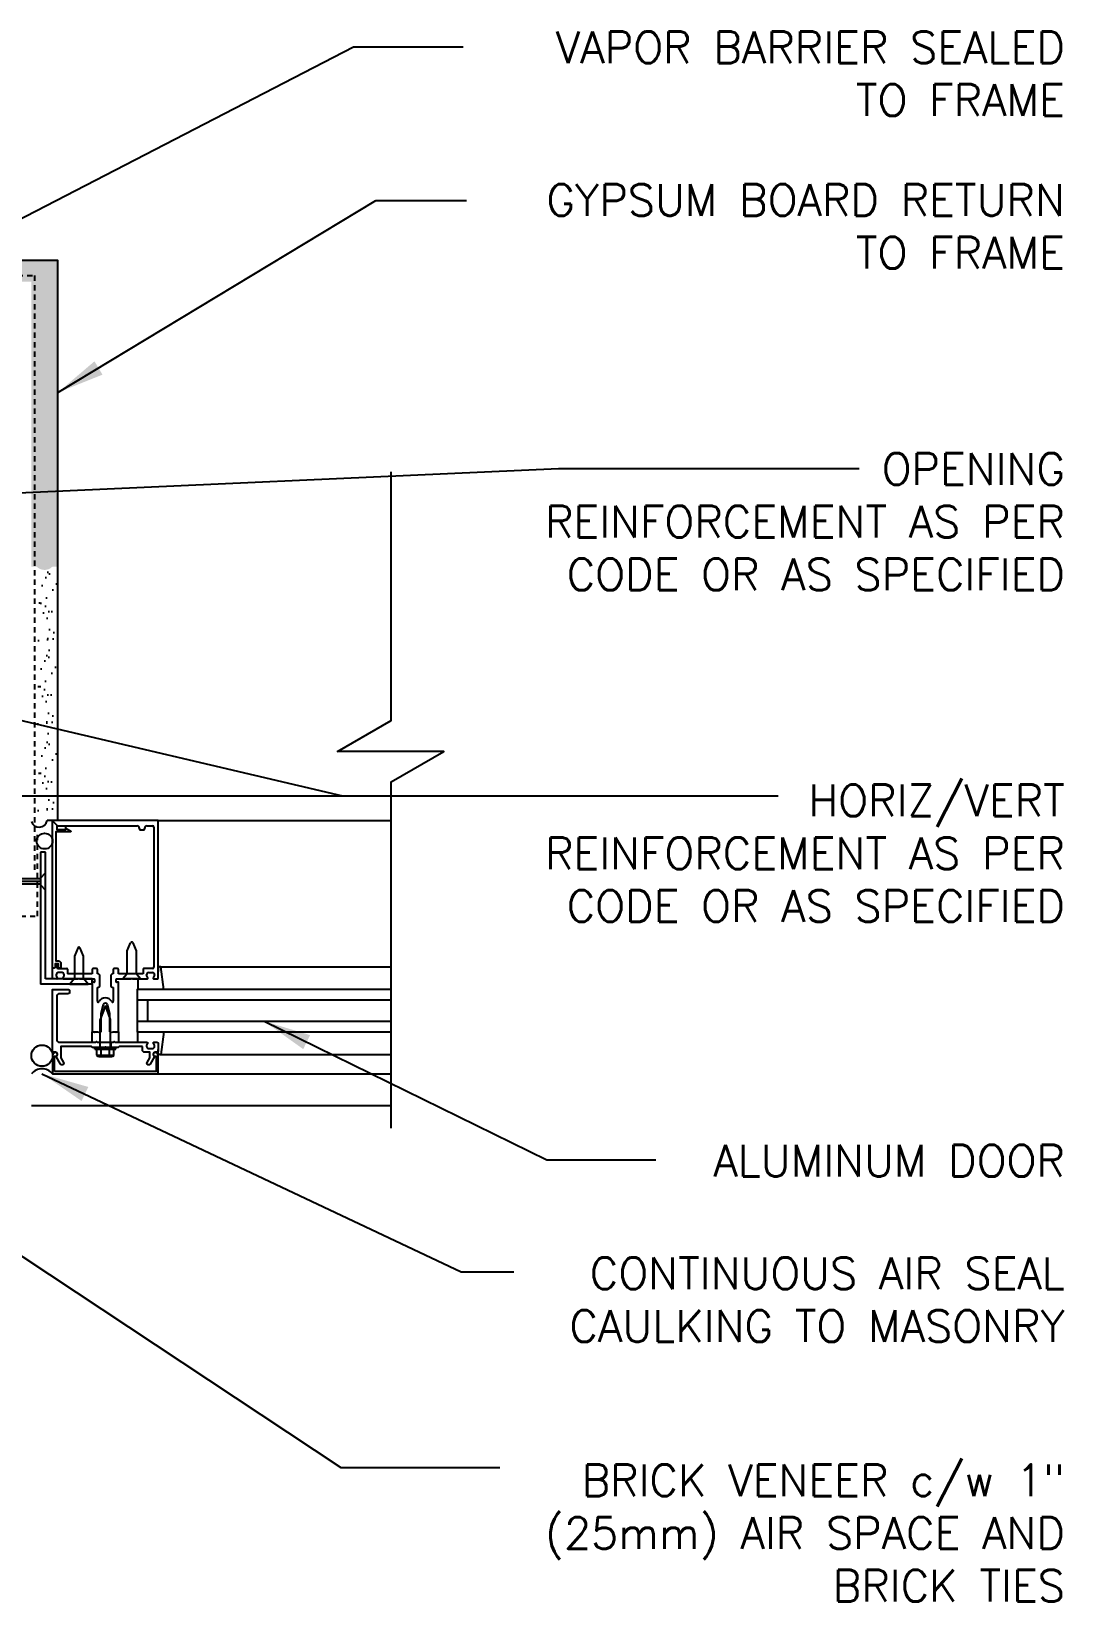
# Model space of a CAD drawing. Header units: inches. Extents: x 2887.6 to 2942.4, y 456.7 to 535.9.
# Drawn here: x 2917.93 to 2942.37, y 496.19 to 533.39 of the extents above; entities that cross this region are included whole.
import ezdxf

# ---------------------------------------------------------------- set-up
doc = ezdxf.new("R2010")
doc.units = ezdxf.units.IN
doc.header["$LTSCALE"] = 0.5
doc.header["$MEASUREMENT"] = 0
doc.linetypes.add('DASHED2', pattern=[0.375, 0.25, -0.125])
for name, color, linetype in [('HATCH', 12, 'CONTINUOUS'), ('LINE18', 9, 'CONTINUOUS'), ('LINE9', 9, 'CONTINUOUS'), ('TEXT', 4, 'CONTINUOUS')]:
    doc.layers.add(name, color=color, linetype=linetype)
doc.styles.add('DIM', font='romans.shx', dxfattribs={"width": 0.7})
doc.styles.add('ROMANS', font='romans')
doc.dimstyles.new('ext_12', dxfattribs={"dimscale": 12, "dimtxt": 0.09375, "dimasz": 0.09375, "dimexe": 0.09375, "dimexo": 0.0625, "dimgap": 0.0625, "dimtad": 1, "dimdec": 1, "dimzin": 3, "dimdsep": 46, "dimlunit": 4, "dimtxsty": 'DIM', "dimcen": 0.09, "dimdle": 0.09375, "dimclrt": 4, "dimadec": 0, "dimazin": 0, "dimtfac": 1, "dimtdec": 1, "dimtmove": 2, "dimatfit": 3, "dimfxl": 0, "dimfrac": 2, "dimtolj": 1, "dimtzin": 0, "dimarcsym": 0})

msp = doc.modelspace()

# ---------------------------------------------------------------- hatches: boundary and pattern name
at = {"layer": 'HATCH'}
h = msp.add_hatch(dxfattribs=at)
h.set_pattern_fill('AR-SAND', color=256, scale=0.25, style=0)
h.set_pattern_definition([(37.5, (-58.41438, -32.99263), (-0.01574834, 0.48170594), [0, -0.38, 0, -0.425, 0, -0.40625]), (7.5, (-58.4144, -32.9926), (0.44244418, 0.70553652), [0, -0.205, 0, -0.3425, 0, -0.13125]), (327.5, (-58.72188, -32.99263), (0.778535465, 0.001414763), [0, -0.125, 0, -0.45, 0, -0.5875]), (317.5, (-58.7219, -32.9926), (0.75153165, 0.21941889), [0, -0.0625, 0, -0.295, 0, -0.3375])])
h.paths.add_polyline_path([(2918.552, 527.958), (2918.297, 527.958), (2888.605, 527.958), (2888.605, 527.458), (2916.427, 527.458), (2917.927, 527.458), (2917.927, 520.708), (2918.052, 520.708, 0.406613), (2918.418, 520.704), (2918.418, 520.708), (2918.552, 520.708)])
h = msp.add_hatch(dxfattribs=at)
h.set_pattern_fill('AR-SAND', color=256, scale=0.25, style=0)
h.set_pattern_definition([(37.5, (0.01237, 4.0298), (-0.01574834, 0.48170594), [0, -0.38, 0, -0.425, 0, -0.40625]), (7.5, (0.0124, 4.0298), (0.44244418, 0.70553652), [0, -0.205, 0, -0.3425, 0, -0.13125]), (327.5, (-0.29513, 4.0298), (0.778535465, 0.001414763), [0, -0.125, 0, -0.45, 0, -0.5875]), (317.5, (-0.2951, 4.0298), (0.75153165, 0.21941889), [0, -0.0625, 0, -0.295, 0, -0.3375])])
h.paths.add_polyline_path([(2918.564, 520.737), (2918.084, 520.737), (2918.084, 518.571, 0.416394), (2918.313, 518.723), (2918.564, 518.723)])
h = msp.add_hatch(dxfattribs=at)
h.set_pattern_fill('AR-SAND', color=256, scale=0.25, style=0)
h.set_pattern_definition([(37.5, (-0.0092, 2.05453), (-0.01574834, 0.48170594), [0, -0.38, 0, -0.425, 0, -0.40625]), (7.5, (-0.0092, 2.05453), (0.44244418, 0.70553652), [0, -0.205, 0, -0.3425, 0, -0.13125]), (327.5, (-0.3167, 2.05453), (0.778535465, 0.001414763), [0, -0.125, 0, -0.45, 0, -0.5875]), (317.5, (-0.3167, 2.0545), (0.75153165, 0.21941889), [0, -0.0625, 0, -0.295, 0, -0.3375])])
h.paths.add_polyline_path([(2918.542, 518.762), (2918.063, 518.762), (2918.063, 516.596, 0.416394), (2918.292, 516.747), (2918.542, 516.747)])
h = msp.add_hatch(dxfattribs=at)
h.set_pattern_fill('AR-SAND', color=256, scale=0.25, style=0)
h.set_pattern_definition([(37.5, (0, 0), (-0.01574834, 0.48170594), [0, -0.38, 0, -0.425, 0, -0.40625]), (7.5, (0, 0), (0.44244418, 0.70553652), [0, -0.205, 0, -0.3425, 0, -0.13125]), (327.5, (-0.3075, 0), (0.778535465, 0.001414763), [0, -0.125, 0, -0.45, 0, -0.5875]), (317.5, (-0.3075, 0), (0.75153165, 0.21941889), [0, -0.0625, 0, -0.295, 0, -0.3375])])
h.paths.add_polyline_path([(2918.552, 516.707), (2918.072, 516.707), (2918.072, 514.542, 0.416394), (2918.301, 514.693), (2918.552, 514.693)])

# ---------------------------------------------------------------- linework, layer by layer
at = {"layer": 'HATCH', "color": 6, "linetype": 'DASHED2'}
for p, q in [((2918.072, 512.429), (2918.072, 514.423)), ((2914.519, 512.429), (2918.072, 512.429))]:
    msp.add_line(p, q, dxfattribs=at)
at = {"layer": 'HATCH'}
for p, q in [((2920.927, 514.693), (2926.441, 514.693)), ((2918.138, 513.253), (2917.138, 513.253)), ((2920.987, 511.233), (2920.927, 511.233)), ((2920.97, 511.233), (2926.441, 511.233)), ((2921.064, 510.693), (2920.987, 511.233)), ((2918.685, 510.943), (2919.037, 510.943)), ((2926.441, 510.443), (2920.427, 510.443)), ((2920.677, 510.443), (2920.677, 509.943)), ((2920.427, 509.943), (2926.441, 509.943)), ((2920.447, 509.443), (2920.447, 509.693)), ((2921.064, 509.693), (2920.987, 509.153)), ((2920.927, 509.153), (2920.927, 509.269)), ((2920.987, 509.153), (2920.927, 509.153)), ((2920.97, 509.153), (2926.441, 509.153)), ((2920.927, 508.693), (2926.441, 508.693)), ((2917.927, 507.943), (2926.441, 507.943))]:
    msp.add_line(p, q, dxfattribs=at)
at = {"layer": 'HATCH', "color": 6, "linetype": 'DASHED2'}
msp.add_lwpolyline([(2911.977, 527.602), (2917.996, 527.602), (2917.996, 513.498)], dxfattribs=at)
at = {"layer": 'HATCH'}
for centre, radius in [((2918.239, 514.209), 0.187), ((2918.177, 509.126), 0.25)]:
    msp.add_circle(centre, radius, dxfattribs=at)
for centre, radius, start, end in [((2918.111, 514.731), 0.193, 197.1776, 348.6317), ((2918.177, 508.505), 0.312, 36.8699, 143.1301)]:
    msp.add_arc(centre, radius, start, end, dxfattribs=at)
at = {"layer": 'LINE18'}
msp.add_lwpolyline([(2926.441, 507.412), (2926.441, 515.61), (2927.693, 516.333), (2925.171, 516.333), (2926.441, 517.066), (2926.441, 522.958)], dxfattribs=at)
at = {"layer": 'LINE9'}
for p, q in [((2920.927, 514.693), (2918.301, 514.693)), ((2918.427, 510.943), (2918.427, 514.693)), ((2918.527, 514.568), (2920.422, 514.568)), ((2918.739, 514.486), (2918.739, 514.568)), ((2920.482, 514.508), (2920.482, 514.473)), ((2920.482, 514.473), (2920.607, 514.473)), ((2920.607, 514.473), (2920.607, 514.508)), ((2920.667, 514.568), (2920.797, 514.568)), ((2920.827, 514.538), (2920.827, 511.223)), ((2920.927, 510.963), (2920.927, 514.693)), ((2918.263, 513.948), (2918.138, 513.948)), ((2918.138, 513.948), (2918.138, 510.818)), ((2918.263, 510.943), (2918.263, 513.948)), ((2918.138, 513.315), (2917.258, 513.315)), ((2918.138, 513.334), (2918.263, 513.459)), ((2918.138, 513.19), (2917.258, 513.19)), ((2918.138, 513.171), (2918.263, 513.046)), ((2920.194, 511.606), (2920.274, 511.799)), ((2920.329, 511.799), (2920.41, 511.606)), ((2920.194, 511.075), (2920.194, 511.606)), ((2920.41, 511.606), (2920.41, 511.075)), ((2918.513, 511.043), (2918.513, 511.032)), ((2918.527, 511.223), (2918.527, 511.304)), ((2918.557, 511.193), (2918.762, 511.193)), ((2918.651, 511.093), (2918.563, 511.093)), ((2918.701, 511.032), (2918.701, 511.043)), ((2918.782, 511.173), (2918.782, 511.068)), ((2919.364, 511.068), (2918.782, 511.068)), ((2919.364, 511.163), (2919.364, 511.068)), ((2919.459, 511.193), (2919.394, 511.193)), ((2919.489, 511.068), (2919.489, 511.163)), ((2919.865, 511.163), (2919.865, 511.068)), ((2919.96, 511.193), (2919.895, 511.193)), ((2919.99, 511.068), (2919.99, 511.163)), ((2920.572, 511.068), (2919.99, 511.068)), ((2920.083, 510.943), (2920.194, 511.075)), ((2920.41, 511.075), (2920.521, 510.943)), ((2920.572, 511.173), (2920.572, 511.068)), ((2920.797, 511.193), (2920.592, 511.193)), ((2920.653, 511.032), (2920.653, 511.043)), ((2920.703, 511.093), (2920.791, 511.093)), ((2920.841, 511.043), (2920.841, 511.032)), ((2920.927, 511.233), (2920.927, 511.117)), ((2919.364, 510.818), (2918.138, 510.818)), ((2919.364, 510.943), (2918.263, 510.943)), ((2919.067, 510.943), (2919.414, 510.943)), ((2919.364, 510.818), (2919.364, 510.943)), ((2919.364, 510.857), (2919.364, 509.693)), ((2919.414, 510.867), (2919.374, 510.867)), ((2919.424, 510.933), (2919.424, 510.877)), ((2919.489, 510.414), (2919.489, 510.742)), ((2919.549, 510.802), (2919.549, 511.008)), ((2919.805, 511.008), (2919.805, 510.802)), ((2919.865, 510.742), (2919.865, 510.414)), ((2919.93, 510.877), (2919.93, 510.933)), ((2919.94, 510.943), (2920.287, 510.943)), ((2919.98, 510.867), (2919.94, 510.867)), ((2919.99, 509.693), (2919.99, 510.857)), ((2920.521, 510.943), (2920.083, 510.943)), ((2920.287, 510.943), (2920.302, 510.958)), ((2920.302, 510.958), (2920.317, 510.943)), ((2920.317, 510.943), (2920.669, 510.943)), ((2920.447, 510.943), (2920.447, 510.693)), ((2920.825, 510.943), (2920.907, 510.943)), ((2919.677, 510.318), (2919.551, 509.983)), ((2919.577, 510.123), (2919.635, 510.341)), ((2919.802, 509.983), (2919.677, 510.318)), ((2919.718, 510.341), (2919.777, 510.123)), ((2919.551, 509.318), (2919.551, 509.983)), ((2919.577, 509.693), (2919.577, 510.123)), ((2919.777, 510.123), (2919.777, 509.693)), ((2919.802, 509.318), (2919.802, 509.983)), ((2919.364, 509.693), (2919.404, 509.693)), ((2919.364, 509.693), (2919.426, 509.693)), ((2919.364, 509.443), (2919.364, 509.693)), ((2919.404, 509.693), (2919.419, 509.678)), ((2919.419, 509.678), (2919.434, 509.693)), ((2919.434, 509.693), (2919.507, 509.693)), ((2919.507, 509.693), (2919.522, 509.678)), ((2919.522, 509.678), (2919.537, 509.693)), ((2919.537, 509.693), (2919.577, 509.693)), ((2919.777, 509.693), (2919.817, 509.693)), ((2919.817, 509.693), (2919.832, 509.678)), ((2919.832, 509.678), (2919.847, 509.693)), ((2919.847, 509.693), (2919.92, 509.693)), ((2919.92, 509.693), (2919.935, 509.678)), ((2919.927, 509.693), (2919.99, 509.693)), ((2919.935, 509.678), (2919.95, 509.693)), ((2919.95, 509.693), (2919.99, 509.693)), ((2919.99, 509.693), (2919.99, 509.443)), ((2919.364, 509.443), (2919.426, 509.443)), ((2919.427, 509.318), (2919.927, 509.318)), ((2919.427, 509.278), (2919.427, 509.318)), ((2919.427, 509.278), (2919.927, 509.278)), ((2919.474, 509.138), (2919.474, 509.278)), ((2919.544, 509.443), (2919.544, 509.318)), ((2919.575, 509.138), (2919.575, 509.278)), ((2919.778, 509.138), (2919.778, 509.278)), ((2919.81, 509.443), (2919.81, 509.318)), ((2919.88, 509.138), (2919.88, 509.278)), ((2919.927, 509.443), (2919.99, 509.443)), ((2919.927, 509.278), (2919.927, 509.318)), ((2919.49, 509.134), (2919.863, 509.134)), ((2919.49, 509.116), (2919.49, 509.134)), ((2919.524, 509.103), (2919.829, 509.103)), ((2919.863, 509.116), (2919.863, 509.134))]:
    msp.add_line(p, q, dxfattribs=at)
at = {"layer": 'LINE9', "flags": 128}
msp.add_lwpolyline([(2918.552, 514.693), (2918.552, 527.958), (2918.297, 527.958), (2888.596, 527.958)], dxfattribs=at)
at = {"layer": 'LINE9'}
for points in [[(2918.487, 511.219, -0.414214), (2918.467, 511.199), (2918.427, 511.199), (2918.427, 514.674, -0.668179), (2918.435, 514.677), (2918.527, 514.586), (2918.527, 514.486), (2918.739, 514.486), (2918.739, 514.518), (2918.853, 514.452, -0.767327), (2918.846, 514.424), (2918.507, 514.424), (2918.507, 511.369), (2918.567, 511.369, -0.414214), (2918.627, 511.309), (2918.627, 511.229, -1), (2918.567, 511.229), (2918.567, 511.304), (2918.487, 511.304)], [(2918.944, 510.95), (2918.833, 510.818), (2919.271, 510.818), (2919.16, 510.95), (2919.16, 511.481), (2919.079, 511.674, 0.668179), (2919.024, 511.674), (2918.944, 511.481)], [(2920.553, 509.343), (2920.002, 509.343), (2919.977, 509.318), (2919.692, 509.318), (2919.677, 509.333), (2919.662, 509.318), (2919.377, 509.318), (2919.352, 509.343), (2918.627, 509.343), (2918.627, 509.072), (2918.687, 508.967, -1), (2918.618, 508.927), (2918.513, 509.11, 0.84909), (2918.497, 509.207), (2918.457, 509.207, -0.414214), (2918.427, 509.237), (2918.427, 510.693), (2918.797, 510.693, -0.414214), (2918.827, 510.663), (2918.827, 510.623, -0.414214), (2918.797, 510.593), (2918.587, 510.593, 0.414214), (2918.527, 510.533), (2918.527, 509.503, 0.414214), (2918.587, 509.443), (2919.452, 509.443), (2919.467, 509.458), (2919.482, 509.443), (2919.872, 509.443), (2919.887, 509.458), (2919.902, 509.443), (2920.669, 509.443, -0.669376), (2920.679, 509.417, 0.199773), (2920.653, 509.353), (2920.653, 509.343, 0.414214), (2920.703, 509.293), (2920.791, 509.293, 0.414214), (2920.841, 509.343), (2920.841, 509.353, 0.199773), (2920.814, 509.417, -0.669376), (2920.825, 509.443), (2920.907, 509.443, -0.414214), (2920.927, 509.423), (2920.927, 509.237, -0.414214), (2920.897, 509.207), (2920.857, 509.207, 0.84909), (2920.841, 509.11), (2920.735, 508.927, -1), (2920.666, 508.967), (2920.727, 509.072), (2920.727, 509.207), (2920.613, 509.207, -0.414214), (2920.553, 509.267)], [(2918.477, 508.753), (2918.477, 509.117), (2918.507, 509.117, 1), (2918.507, 509.197), (2918.487, 509.197, 0.414214), (2918.427, 509.137), (2918.427, 508.693), (2920.927, 508.693), (2920.927, 509.137, 0.414214), (2920.867, 509.197), (2920.847, 509.197, 1), (2920.847, 509.117), (2920.877, 509.117), (2920.877, 508.753)]]:
    msp.add_lwpolyline(points, format="xyb", close=True, dxfattribs=at)
msp.add_lwpolyline([(2926.441, 510.693), (2920.427, 510.693), (2920.427, 509.693), (2926.441, 509.693)], dxfattribs=at)
for centre, radius, start, end in [((2920.422, 514.508), 0.06, 0, 90), ((2920.667, 514.508), 0.06, 90, 180), ((2920.797, 514.538), 0.03, 0, 90), ((2920.302, 511.788), 0.03, 22.5, 157.5), ((2918.563, 511.043), 0.05, 90, 180), ((2918.557, 511.223), 0.03, 180, 270), ((2918.651, 511.043), 0.05, 360, 90), ((2918.762, 511.173), 0.02, 360, 90), ((2919.394, 511.163), 0.03, 90, 180), ((2919.459, 511.163), 0.03, 360, 90), ((2919.489, 511.008), 0.06, 0, 90), ((2919.865, 511.008), 0.06, 90, 180), ((2919.895, 511.163), 0.03, 90, 180), ((2919.96, 511.163), 0.03, 360, 90), ((2920.592, 511.173), 0.02, 90, 180), ((2920.703, 511.043), 0.05, 90, 180), ((2920.791, 511.043), 0.05, 0, 90), ((2920.797, 511.223), 0.03, 270, 360), ((2918.603, 511.032), 0.09, 180, 225.1897), ((2918.529, 510.958), 0.015, 270, 45.1897), ((2918.685, 510.958), 0.015, 134.8103, 270), ((2918.611, 511.032), 0.09, 314.8103, 0), ((2919.374, 510.857), 0.01, 90, 180), ((2919.414, 510.933), 0.01, 0, 90), ((2919.414, 510.877), 0.01, 270, 360), ((2919.489, 510.802), 0.06, 270, 0), ((2919.865, 510.802), 0.06, 180, 270), ((2919.94, 510.933), 0.01, 90, 180), ((2919.94, 510.877), 0.01, 180, 270), ((2919.98, 510.857), 0.01, 0, 90), ((2920.743, 511.032), 0.09, 180, 225.1897), ((2920.669, 510.958), 0.015, 270, 45.1897), ((2920.825, 510.958), 0.015, 134.8103, 270), ((2920.751, 511.032), 0.09, 314.8103, 0), ((2920.907, 510.963), 0.02, 270, 360), ((2919.509, 510.414), 0.02, 180, 333.3313), ((2919.677, 510.33), 0.168, 26.6687, 153.3313), ((2919.677, 510.33), 0.043, 15, 165), ((2919.845, 510.414), 0.02, 206.6687, 0), ((2919.524, 509.158), 0.0543, 200.9107, 339.0893), ((2919.677, 509.268), 0.165, 232.0123, 307.9877), ((2919.829, 509.158), 0.0543, 200.9107, 339.0893)]:
    msp.add_arc(centre, radius, start, end, dxfattribs=at)

# ---------------------------------------------------------------- texts
at = {"layer": 'TEXT', "char_height": 0.75, "width": 13.88435, "attachment_point": 9, "style": 'ROMANS'}
for s, insert in [('\\A1;VAPOR BARRIER SEALED TO FRAME', (2942.398, 531.387)), ('\\A1;GYPSUM BOARD RETURN TO FRAME ', (2942.398, 527.769)), ('\\A1;OPENING REINFORCEMENT AS PER CODE OR AS SPECIFIED', (2942.398, 520.15)), ('\\A1;HORIZ/VERT\\PREINFORCEMENT AS PER CODE OR AS SPECIFIED', (2942.398, 512.296)), ('\\A1;ALUMINUM DOOR', (2942.398, 506.263)), ('\\A1;CONTINUOUS AIR SEAL CAULKING TO MASONRY', (2942.398, 502.345)), ('\\A1;BRICK VENEER c/w 1" (25mm) AIR SPACE AND BRICK TIES', (2942.398, 496.194))]:
    msp.add_mtext(s, dxfattribs=dict(at, insert=insert))

# ---------------------------------------------------------------- leaders
at = {"layer": 'TEXT'}
for points in [[(2915.063, 527.602), (2925.553, 533.023), (2928.15, 533.023)], [(2918.552, 524.833), (2926.08, 529.38), (2928.225, 529.38)], [(2915.424, 522.362), (2930.403, 523.037), (2937.527, 523.037)], [(2914.43, 517.833), (2925.296, 515.278)], [(2907.261, 515.278), (2925.547, 515.278), (2935.611, 515.278)], [(2923.434, 509.943), (2930.128, 506.656), (2932.711, 506.656)], [(2918.177, 508.699), (2928.105, 504.006), (2929.353, 504.006)], [(2915.687, 505.708), (2925.254, 499.367), (2929.015, 499.367)]]:
    msp.add_leader(points, dimstyle='ext_12', override={"dimgap": 0.0625, "dimtad": 0}, dxfattribs=at)

doc.saveas('drawing.dxf')
